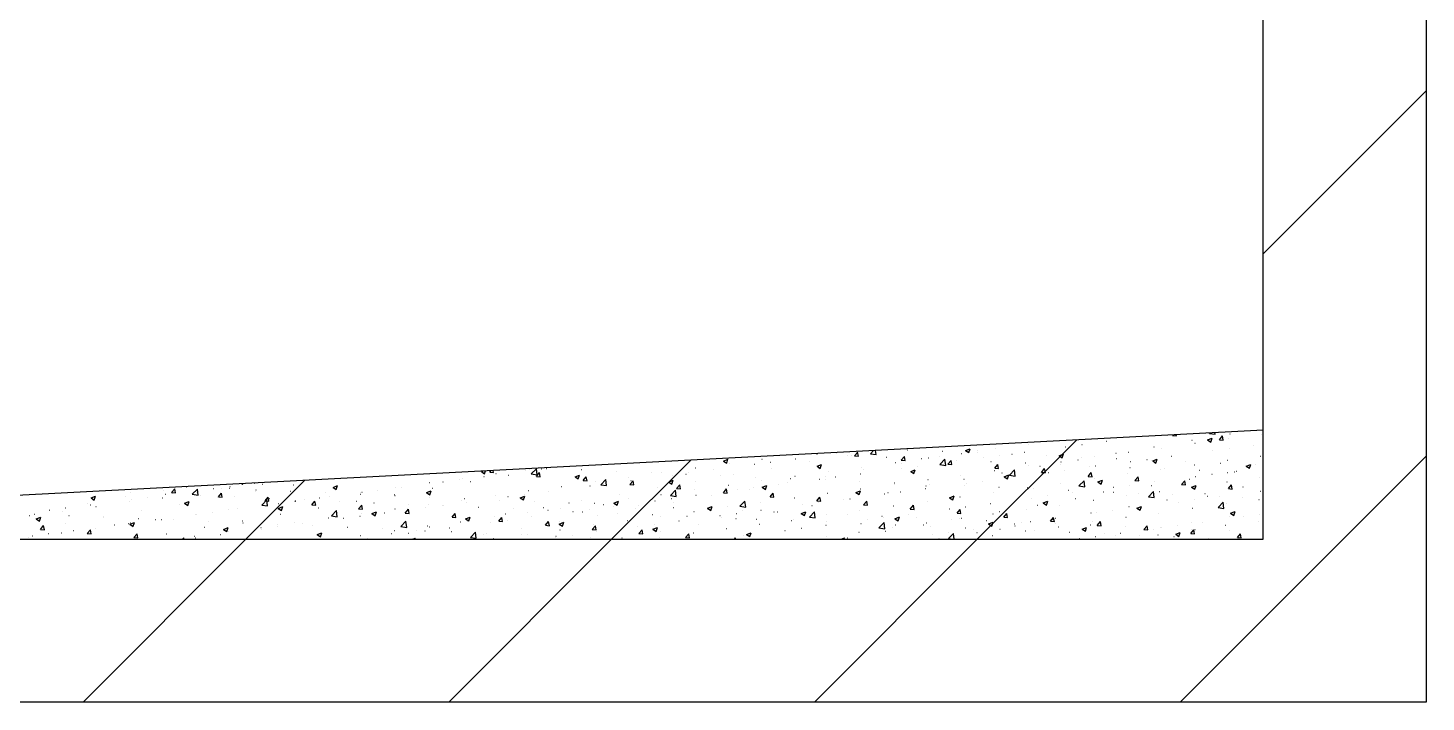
# Model space of a CAD drawing. Header units: centimetres. Extents: x -13594 to 4017, y -3206 to 1780.
# Drawn here: x -7494.4 to -7112.6, y 393.7 to 578 of the extents above; entities that cross this region are included whole.
import ezdxf

# ---------------------------------------------------------------- set-up
doc = ezdxf.new("R2010")
doc.units = ezdxf.units.CM

msp = doc.modelspace()

# ---------------------------------------------------------------- linework, layer by layer
at = {"color": 7, "linetype": 'Continuous', "lineweight": 25}
for p, q in [((-7157.08, 438.2), (-7157.08, 616.15)), ((-7112.6, 589.46), (-7112.6, 393.72)), ((-7157.08, 468.05), (-7596.89, 445)), ((-7157.08, 438.2), (-7157.08, 468.05)), ((-7601.96, 438.2), (-7157.08, 438.2)), ((-7112.6, 393.72), (-7646.45, 393.72))]:
    msp.add_line(p, q, dxfattribs=at)
at = {"color": 0, "linetype": 'Continuous', "lineweight": 18}
for p, q in [((-7112.6, 560.76), (-7157.08, 516.28)), ((-7207.98, 465.38), (-7235.16, 438.2)), ((-7313.38, 459.86), (-7335.03, 438.2)), ((-7112.6, 460.89), (-7179.77, 393.72)), ((-7418.78, 454.33), (-7434.91, 438.2)), ((-7434.91, 438.2), (-7479.4, 393.72)), ((-7335.03, 438.2), (-7379.52, 393.72)), ((-7235.16, 438.2), (-7279.64, 393.72))]:
    msp.add_line(p, q, dxfattribs=at)
at = {"color": 0, "linetype": 'Continuous'}
for p, q in [((-7181.82, 466.55), (-7181.64, 466.76)), ((-7181.82, 466.55), (-7180.75, 466.45)), ((-7180.75, 466.45), (-7180.82, 466.8)), ((-7171.77, 467.17), (-7171.66, 467.28)), ((-7171.77, 467.17), (-7170.19, 466.92)), ((-7170.19, 466.92), (-7170.24, 467.36)), ((-7169.05, 465.43), (-7168.19, 466.45)), ((-7167.99, 465.34), (-7168.19, 466.45)), ((-7166.15, 467.07), (-7166.11, 467.07)), ((-7157.57, 466.88), (-7157.53, 466.88)), ((-7264.37, 461.61), (-7263.55, 462.47)), ((-7262.79, 461.37), (-7262.92, 462.5)), ((-7254.21, 462.67), (-7254.16, 462.67)), ((-7244.71, 462.27), (-7244.66, 462.27)), ((-7238.4, 462.49), (-7237.15, 462.97)), ((-7238.4, 462.49), (-7237.51, 461.89)), ((-7237.51, 461.89), (-7237.15, 462.97)), ((-7235.22, 462.61), (-7235.17, 462.61)), ((-7230.22, 462.95), (-7230.17, 462.95)), ((-7224.84, 464.39), (-7224.79, 464.39)), ((-7222.27, 462.04), (-7222.22, 462.04)), ((-7221.08, 464.21), (-7221.04, 464.21)), ((-7211.03, 463.52), (-7210.98, 463.52)), ((-7206.57, 464.11), (-7206.53, 464.11)), ((-7199.83, 464.99), (-7199.79, 464.99)), ((-7186.91, 463.51), (-7186.87, 463.51)), ((-7184.94, 463.15), (-7184.9, 463.15)), ((-7176.53, 465.29), (-7176.49, 465.29)), ((-7175.7, 464.48), (-7175.66, 464.48)), ((-7172.3, 465.38), (-7171.05, 465.86)), ((-7172.3, 465.38), (-7171.41, 464.78)), ((-7171.41, 464.78), (-7171.05, 465.86)), ((-7170.84, 462.41), (-7170.8, 462.41)), ((-7169.05, 465.43), (-7167.99, 465.34)), ((-7166.56, 465.74), (-7166.52, 465.74)), ((-7166.39, 463), (-7166.34, 463)), ((-7159.65, 463.88), (-7159.6, 463.88)), ((-7304.5, 459.6), (-7303.25, 460.08)), ((-7304.5, 459.6), (-7303.61, 459)), ((-7303.61, 459), (-7303.25, 460.08)), ((-7302.97, 458.95), (-7302.92, 458.95)), ((-7296.08, 458.73), (-7296.03, 458.73)), ((-7293.98, 460.09), (-7293.94, 460.09)), ((-7291.62, 459.31), (-7291.58, 459.31)), ((-7284.88, 460.2), (-7284.84, 460.2)), ((-7280.99, 459.39), (-7280.95, 459.39)), ((-7278.95, 461.48), (-7278.91, 461.48)), ((-7278.92, 458.17), (-7277.68, 458.65)), ((-7278.04, 457.58), (-7277.68, 458.65)), ((-7273.64, 461.68), (-7273.6, 461.68)), ((-7270.61, 461.17), (-7270.57, 461.17)), ((-7269.45, 461.08), (-7269.41, 461.08)), ((-7268.69, 460.98), (-7267.83, 462)), ((-7268.69, 460.98), (-7267.63, 460.89)), ((-7267.63, 460.89), (-7267.84, 462)), ((-7264.37, 461.61), (-7262.78, 461.37)), ((-7259.95, 460.68), (-7259.91, 460.68)), ((-7257.59, 459.23), (-7257.54, 459.23)), ((-7255.97, 459.05), (-7255.93, 459.05)), ((-7255.93, 459.86), (-7255.07, 460.88)), ((-7255.93, 459.86), (-7254.87, 459.77)), ((-7254.87, 459.77), (-7255.07, 460.88)), ((-7250.45, 460.28), (-7250.41, 460.28)), ((-7248.45, 460.48), (-7248.41, 460.48)), ((-7245.6, 460.83), (-7245.55, 460.83)), ((-7245.38, 458.67), (-7243.99, 460.11)), ((-7245.38, 458.67), (-7243.79, 458.42)), ((-7244.7, 459.09), (-7244.65, 459.09)), ((-7243.79, 458.42), (-7243.99, 460.11)), ((-7243.17, 458.75), (-7242.31, 459.77)), ((-7243.17, 458.75), (-7242.1, 458.65)), ((-7242.1, 458.65), (-7242.31, 459.77)), ((-7240.95, 459.88), (-7240.91, 459.88)), ((-7239.46, 461.62), (-7239.42, 461.62)), ((-7235.21, 461.87), (-7235.16, 461.87)), ((-7233.46, 460.57), (-7233.42, 460.57)), ((-7231.45, 459.48), (-7231.41, 459.48)), ((-7230.4, 457.63), (-7229.54, 458.65)), ((-7229.34, 457.54), (-7229.54, 458.65)), ((-7229, 461.15), (-7228.96, 461.15)), ((-7225.71, 461.46), (-7225.66, 461.46)), ((-7221.96, 459.07), (-7221.91, 459.07)), ((-7221.3, 458.28), (-7221.25, 458.28)), ((-7216.21, 461.06), (-7216.16, 461.06)), ((-7212.83, 461.06), (-7211.58, 461.54)), ((-7212.83, 461.06), (-7211.94, 460.47)), ((-7212.46, 458.67), (-7212.41, 458.67)), ((-7212.31, 459.42), (-7212.27, 459.42)), ((-7211.94, 460.47), (-7211.58, 461.54)), ((-7207.67, 459.94), (-7207.62, 459.94)), ((-7206.71, 460.66), (-7206.66, 460.66)), ((-7203.07, 460.76), (-7203.02, 460.76)), ((-7202.96, 458.27), (-7202.91, 458.27)), ((-7197.29, 461.72), (-7197.24, 461.72)), ((-7197.21, 460.26), (-7197.16, 460.26)), ((-7193.93, 462.01), (-7193.89, 462.01)), ((-7193.28, 459.46), (-7193.23, 459.46)), ((-7188.82, 460.04), (-7188.78, 460.04)), ((-7187.71, 459.86), (-7187.66, 459.86)), ((-7187.25, 459.64), (-7186.01, 460.12)), ((-7187.25, 459.64), (-7186.37, 459.04)), ((-7186.37, 459.04), (-7186.01, 460.12)), ((-7182.08, 460.93), (-7182.04, 460.93)), ((-7178.21, 459.46), (-7178.17, 459.46)), ((-7175.92, 458.56), (-7175.87, 458.56)), ((-7168.71, 459.06), (-7168.67, 459.06)), ((-7166.78, 459.81), (-7166.73, 459.81)), ((-7161.68, 458.21), (-7160.43, 458.69)), ((-7160.79, 457.62), (-7160.43, 458.69)), ((-7159.21, 458.65), (-7159.17, 458.65)), ((-7157.79, 460.95), (-7157.75, 460.95)), ((-7376.67, 454.52), (-7376.63, 454.52)), ((-7375.87, 454.84), (-7375.82, 454.84)), ((-7370.6, 456.71), (-7370.16, 456.88)), ((-7370.6, 456.71), (-7369.71, 456.11)), ((-7369.93, 455.41), (-7369.89, 455.41)), ((-7369.71, 456.11), (-7369.44, 456.92)), ((-7368.33, 456.53), (-7367.94, 457)), ((-7368.33, 456.53), (-7367.27, 456.43)), ((-7367.27, 456.43), (-7367.38, 457.03)), ((-7366.62, 456.17), (-7366.58, 456.17)), ((-7363.28, 455.76), (-7363.24, 455.76)), ((-7358.69, 456.88), (-7358.65, 456.88)), ((-7357.49, 457.42), (-7357.44, 457.42)), ((-7356.97, 456.06), (-7355.58, 457.51)), ((-7356.97, 456.06), (-7355.38, 455.82)), ((-7355.38, 455.82), (-7355.58, 457.51)), ((-7355.57, 455.41), (-7354.71, 456.43)), ((-7355.57, 455.41), (-7354.51, 455.32)), ((-7354.51, 455.32), (-7354.71, 456.43)), ((-7354.24, 457.47), (-7354.2, 457.47)), ((-7352.9, 457.54), (-7352.86, 457.54)), ((-7352.74, 457.64), (-7352.7, 457.64)), ((-7345.02, 455.28), (-7343.78, 455.76)), ((-7345.02, 455.28), (-7344.14, 454.69)), ((-7344.14, 454.69), (-7343.78, 455.76)), ((-7343.24, 457.24), (-7343.2, 457.24)), ((-7342.81, 454.29), (-7341.95, 455.32)), ((-7341.74, 454.2), (-7341.95, 455.32)), ((-7337.97, 453.12), (-7336.59, 454.56)), ((-7336.39, 452.87), (-7336.59, 454.56)), ((-7333.74, 456.83), (-7333.7, 456.83)), ((-7330.34, 455.23), (-7330.29, 455.23)), ((-7324.24, 456.43), (-7324.2, 456.43)), ((-7321.35, 456.36), (-7321.3, 456.36)), ((-7318.51, 455.77), (-7318.47, 455.77)), ((-7314.74, 456.03), (-7314.7, 456.03)), ((-7314.06, 456.36), (-7314.01, 456.36)), ((-7312.11, 457.7), (-7312.06, 457.7)), ((-7307.32, 457.25), (-7307.27, 457.25)), ((-7305.24, 455.63), (-7305.2, 455.63)), ((-7301.75, 455.83), (-7301.7, 455.83)), ((-7295.74, 455.23), (-7295.7, 455.23)), ((-7291.37, 457.61), (-7291.33, 457.61)), ((-7286.24, 454.83), (-7286.2, 454.83)), ((-7284.95, 455.5), (-7284.91, 455.5)), ((-7278.92, 458.17), (-7278.04, 457.58)), ((-7278.33, 454.66), (-7278.28, 454.66)), ((-7276.74, 454.43), (-7276.7, 454.43)), ((-7276.73, 455.48), (-7276.68, 455.48)), ((-7275.82, 456.75), (-7275.77, 456.75)), ((-7273.87, 455.25), (-7273.83, 455.25)), ((-7267.13, 456.13), (-7267.09, 456.13)), ((-7266.83, 457.89), (-7266.78, 457.89)), ((-7266.35, 457.26), (-7266.31, 457.26)), ((-7255.89, 457.61), (-7255.85, 457.61)), ((-7253.35, 456.75), (-7252.11, 457.23)), ((-7253.35, 456.75), (-7252.47, 456.15)), ((-7252.47, 456.15), (-7252.11, 457.23)), ((-7251.44, 458.2), (-7251.39, 458.2)), ((-7248.67, 454.56), (-7248.62, 454.56)), ((-7239.68, 455.7), (-7239.63, 455.7)), ((-7238.8, 454.6), (-7238.75, 454.6)), ((-7230.43, 457.03), (-7230.39, 457.03)), ((-7230.4, 457.63), (-7229.34, 457.54)), ((-7228.42, 456.38), (-7228.38, 456.38)), ((-7227.78, 455.32), (-7226.53, 455.8)), ((-7227.78, 455.32), (-7226.89, 454.73)), ((-7226.95, 455.02), (-7226.9, 455.02)), ((-7226.89, 454.73), (-7226.53, 455.8)), ((-7226.38, 455.72), (-7225, 457.17)), ((-7226.38, 455.72), (-7224.8, 455.48)), ((-7224.8, 455.48), (-7225, 457.17)), ((-7218.04, 458.16), (-7218, 458.16)), ((-7217.64, 456.51), (-7216.78, 457.53)), ((-7217.64, 456.51), (-7216.57, 456.42)), ((-7216.57, 456.42), (-7216.78, 457.53)), ((-7215.71, 456.5), (-7215.66, 456.5)), ((-7211.25, 457.09), (-7211.21, 457.09)), ((-7204.87, 455.4), (-7204.02, 456.42)), ((-7204.87, 455.4), (-7203.81, 455.3)), ((-7204.51, 457.98), (-7204.47, 457.98)), ((-7203.81, 455.3), (-7204.02, 456.42)), ((-7203.28, 454.83), (-7203.24, 454.83)), ((-7194.15, 456.09), (-7194.1, 456.09)), ((-7193.46, 457.87), (-7193.41, 457.87)), ((-7192.11, 454.28), (-7191.25, 455.3)), ((-7191.05, 454.19), (-7191.25, 455.3)), ((-7185.16, 457.22), (-7185.11, 457.22)), ((-7183.96, 457.47), (-7183.91, 457.47)), ((-7177.27, 454.67), (-7177.22, 454.67)), ((-7175.52, 455.39), (-7175.48, 455.39)), ((-7174.46, 457.07), (-7174.41, 457.07)), ((-7171.07, 455.98), (-7171.02, 455.98)), ((-7166.89, 456.45), (-7166.84, 456.45)), ((-7164.96, 456.67), (-7164.91, 456.67)), ((-7164.33, 456.86), (-7164.28, 456.86)), ((-7161.68, 458.21), (-7160.79, 457.62)), ((-7158.01, 455.03), (-7157.96, 455.03)), ((-7466.45, 450.97), (-7466.4, 450.97)), ((-7457.36, 451.64), (-7457.32, 451.64)), ((-7455.21, 450.96), (-7454.35, 451.98)), ((-7455.21, 450.96), (-7454.15, 450.87)), ((-7454.98, 450.61), (-7454.94, 450.61)), ((-7454.15, 450.87), (-7454.35, 451.98)), ((-7451.2, 452.56), (-7451.16, 452.56)), ((-7449.57, 450.51), (-7448.18, 451.95)), ((-7448.51, 450.91), (-7448.47, 450.91)), ((-7447.98, 450.26), (-7448.18, 451.95)), ((-7443.74, 452.09), (-7443.7, 452.09)), ((-7442.45, 449.84), (-7441.59, 450.86)), ((-7441.7, 452.16), (-7441.66, 452.16)), ((-7441.38, 449.75), (-7441.59, 450.86)), ((-7439.37, 452.17), (-7439.33, 452.17)), ((-7439.29, 452.68), (-7439.25, 452.68)), ((-7436.11, 453.42), (-7435.81, 453.22)), ((-7435.81, 453.22), (-7435.74, 453.44)), ((-7432.55, 453.56), (-7432.51, 453.56)), ((-7432.34, 451.3), (-7432.3, 451.3)), ((-7432.2, 451.75), (-7432.16, 451.75)), ((-7430.39, 453.31), (-7430.34, 453.31)), ((-7422.7, 451.35), (-7422.66, 451.35)), ((-7421.97, 453.08), (-7421.92, 453.08)), ((-7413.2, 450.95), (-7413.16, 450.95)), ((-7411.12, 452.4), (-7409.88, 452.87)), ((-7411.12, 452.4), (-7410.24, 451.8)), ((-7410.24, 451.8), (-7409.88, 452.87)), ((-7403.56, 450.98), (-7403.52, 450.98)), ((-7403.23, 451.11), (-7403.19, 451.11)), ((-7399.11, 451.56), (-7399.06, 451.56)), ((-7393.99, 452.44), (-7393.95, 452.44)), ((-7392.37, 452.45), (-7392.32, 452.45)), ((-7385.55, 450.97), (-7384.3, 451.45)), ((-7385.55, 450.97), (-7384.67, 450.37)), ((-7384.85, 453.7), (-7384.81, 453.7)), ((-7384.67, 450.37), (-7384.3, 451.45)), ((-7384.04, 452.19), (-7383.99, 452.19)), ((-7381.13, 453.93), (-7381.08, 453.93)), ((-7373.66, 453.97), (-7373.61, 453.97)), ((-7357.7, 451.5), (-7357.66, 451.5)), ((-7352.18, 451.34), (-7352.14, 451.34)), ((-7348.72, 452.64), (-7348.67, 452.64)), ((-7342.81, 454.29), (-7341.74, 454.2)), ((-7340.94, 452.82), (-7340.9, 452.82)), ((-7339.47, 453.97), (-7339.43, 453.97)), ((-7337.97, 453.12), (-7336.39, 452.87)), ((-7336.49, 453.41), (-7336.44, 453.41)), ((-7330.04, 453.18), (-7329.18, 454.2)), ((-7330.04, 453.18), (-7328.98, 453.08)), ((-7329.75, 454.29), (-7329.7, 454.29)), ((-7328.98, 453.08), (-7329.18, 454.2)), ((-7322.5, 452.26), (-7322.46, 452.26)), ((-7319.45, 453.86), (-7318.2, 454.34)), ((-7319.45, 453.86), (-7318.57, 453.26)), ((-7318.98, 450.17), (-7317.6, 451.62)), ((-7318.57, 453.26), (-7318.2, 454.34)), ((-7317.4, 449.93), (-7317.6, 451.62)), ((-7317.28, 452.06), (-7316.42, 453.08)), ((-7317.28, 452.06), (-7316.21, 451.97)), ((-7316.22, 451.97), (-7316.42, 453.08)), ((-7312.32, 451.77), (-7312.28, 451.77)), ((-7312.13, 454.05), (-7312.08, 454.05)), ((-7304.51, 450.94), (-7303.66, 451.97)), ((-7304.51, 450.94), (-7303.45, 450.85)), ((-7303.45, 450.85), (-7303.66, 451.97)), ((-7303.18, 453.03), (-7303.14, 453.03)), ((-7300.76, 451.71), (-7300.71, 451.71)), ((-7297.48, 451.92), (-7297.44, 451.92)), ((-7296.3, 452.29), (-7296.26, 452.29)), ((-7294.2, 454.17), (-7294.15, 454.17)), ((-7293.88, 452.43), (-7292.63, 452.91)), ((-7293.88, 452.43), (-7292.99, 451.84)), ((-7292.99, 451.84), (-7292.63, 452.91)), ((-7291.75, 449.83), (-7290.89, 450.85)), ((-7290.69, 449.73), (-7290.89, 450.85)), ((-7289.56, 453.18), (-7289.52, 453.18)), ((-7287.11, 453.7), (-7287.06, 453.7)), ((-7276.03, 450.83), (-7275.99, 450.83)), ((-7268.3, 451.01), (-7267.06, 451.49)), ((-7268.3, 451.01), (-7267.42, 450.41)), ((-7267.42, 450.41), (-7267.06, 451.49)), ((-7267.25, 454.02), (-7267.2, 454.02)), ((-7267.05, 451.97), (-7267, 451.97)), ((-7260.57, 450.6), (-7260.53, 450.6)), ((-7259.55, 451.04), (-7259.51, 451.04)), ((-7257.8, 453.3), (-7257.76, 453.3)), ((-7257.75, 453.62), (-7257.7, 453.62)), ((-7256.12, 451.18), (-7256.07, 451.18)), ((-7249.38, 452.07), (-7249.34, 452.07)), ((-7249.18, 452.82), (-7249.13, 452.82)), ((-7248.25, 453.22), (-7248.2, 453.22)), ((-7238.75, 452.82), (-7238.7, 452.82)), ((-7238.14, 453.55), (-7238.1, 453.55)), ((-7233.69, 454.14), (-7233.64, 454.14)), ((-7230.65, 451.11), (-7230.61, 451.11)), ((-7229.25, 452.42), (-7229.2, 452.42)), ((-7221.51, 452.36), (-7221.47, 452.36)), ((-7219.75, 452.02), (-7219.7, 452.02)), ((-7212.53, 453.5), (-7212.48, 453.5)), ((-7210.25, 451.62), (-7210.2, 451.62)), ((-7209.2, 450.96), (-7209.15, 450.96)), ((-7207.39, 452.78), (-7206.01, 454.22)), ((-7207.39, 452.78), (-7205.81, 452.53)), ((-7205.81, 452.53), (-7206.01, 454.22)), ((-7202.2, 453.9), (-7200.96, 454.38)), ((-7202.2, 453.9), (-7201.32, 453.3)), ((-7201.32, 453.3), (-7200.96, 454.38)), ((-7200.75, 451.21), (-7200.7, 451.21)), ((-7198.02, 451.11), (-7197.98, 451.11)), ((-7197.96, 452.44), (-7197.91, 452.44)), ((-7193.5, 453.02), (-7193.46, 453.02)), ((-7192.11, 454.28), (-7191.05, 454.19)), ((-7191.25, 450.81), (-7191.21, 450.81)), ((-7188.4, 449.83), (-7187.01, 451.28)), ((-7187.64, 452.89), (-7187.6, 452.89)), ((-7186.82, 449.59), (-7187.02, 451.28)), ((-7186.76, 453.91), (-7186.72, 453.91)), ((-7185.37, 451.3), (-7185.33, 451.3)), ((-7179.35, 453.16), (-7178.49, 454.18)), ((-7179.35, 453.16), (-7178.28, 453.07)), ((-7178.28, 453.07), (-7178.49, 454.18)), ((-7176.63, 452.47), (-7175.38, 452.95)), ((-7176.63, 452.47), (-7175.74, 451.88)), ((-7176.13, 452.64), (-7176.09, 452.64)), ((-7175.74, 451.88), (-7175.38, 452.95)), ((-7173, 450.76), (-7172.96, 450.76)), ((-7167, 453.89), (-7166.95, 453.89)), ((-7166.58, 452.05), (-7165.72, 453.07)), ((-7166.58, 452.05), (-7165.52, 451.95)), ((-7165.52, 451.95), (-7165.73, 453.07)), ((-7162.62, 452.54), (-7162.58, 452.54)), ((-7157.77, 451.33), (-7157.73, 451.33)), ((-7484.16, 446.77), (-7484.11, 446.77)), ((-7478.12, 448.08), (-7478.08, 448.08)), ((-7477.42, 447.66), (-7477.37, 447.66)), ((-7477.22, 449.51), (-7475.98, 449.98)), ((-7477.22, 449.51), (-7476.34, 448.91)), ((-7476.34, 448.91), (-7475.98, 449.99)), ((-7475.88, 447.19), (-7475.83, 447.19)), ((-7467.74, 449.86), (-7467.7, 449.86)), ((-7466.74, 448.44), (-7466.7, 448.44)), ((-7466.18, 449.14), (-7466.13, 449.14)), ((-7461.72, 449.72), (-7461.68, 449.72)), ((-7457.75, 449.58), (-7457.71, 449.58)), ((-7456.95, 450.57), (-7456.9, 450.57)), ((-7453.1, 447.73), (-7453.06, 447.73)), ((-7451.65, 448.08), (-7450.4, 448.56)), ((-7451.65, 448.08), (-7450.76, 447.48)), ((-7450.76, 447.48), (-7450.4, 448.56)), ((-7449.57, 450.51), (-7447.98, 450.26)), ((-7447.45, 450.17), (-7447.4, 450.17)), ((-7442.72, 449.51), (-7442.68, 449.51)), ((-7442.45, 449.84), (-7441.38, 449.75)), ((-7437.95, 449.77), (-7437.9, 449.77)), ((-7430.6, 447.38), (-7430.56, 447.38)), ((-7430.57, 447.56), (-7429.19, 449.01)), ((-7430.57, 447.56), (-7428.99, 447.32)), ((-7429.68, 448.73), (-7428.83, 449.75)), ((-7429.68, 448.73), (-7428.62, 448.63)), ((-7428.99, 447.32), (-7429.19, 449.01)), ((-7428.62, 448.63), (-7428.83, 449.75)), ((-7428.45, 449.36), (-7428.4, 449.36)), ((-7426.08, 446.66), (-7424.83, 447.13)), ((-7425.99, 448.02), (-7425.95, 448.02)), ((-7425.19, 446.06), (-7424.83, 447.13)), ((-7421.54, 448.61), (-7421.49, 448.61)), ((-7421.36, 448.72), (-7421.31, 448.72)), ((-7418.95, 448.96), (-7418.9, 448.96)), ((-7416.92, 447.61), (-7416.06, 448.63)), ((-7416.92, 447.61), (-7415.86, 447.52)), ((-7415.86, 447.52), (-7416.06, 448.63)), ((-7415.17, 446.85), (-7415.13, 446.85)), ((-7414.8, 449.5), (-7414.75, 449.5)), ((-7412.22, 449.97), (-7412.18, 449.97)), ((-7409.45, 448.56), (-7409.41, 448.56)), ((-7404.79, 448.63), (-7404.75, 448.63)), ((-7404.16, 446.49), (-7403.3, 447.51)), ((-7403.7, 450.55), (-7403.66, 450.55)), ((-7403.09, 446.4), (-7403.3, 447.51)), ((-7399.95, 448.16), (-7399.91, 448.16)), ((-7394.41, 450.41), (-7394.37, 450.41)), ((-7394.2, 450.15), (-7394.16, 450.15)), ((-7390.45, 447.76), (-7390.41, 447.76)), ((-7385.81, 446.91), (-7385.76, 446.91)), ((-7385.07, 447.77), (-7385.03, 447.77)), ((-7384.7, 449.75), (-7384.66, 449.75)), ((-7381.35, 447.5), (-7381.31, 447.5)), ((-7380.95, 447.36), (-7380.91, 447.36)), ((-7376.08, 448.91), (-7376.04, 448.91)), ((-7375.2, 449.35), (-7375.16, 449.35)), ((-7374.61, 448.39), (-7374.57, 448.39)), ((-7371.45, 446.96), (-7371.41, 446.96)), ((-7366.84, 450.25), (-7366.8, 450.25)), ((-7365.7, 448.94), (-7365.66, 448.94)), ((-7363.38, 449.87), (-7363.33, 449.87)), ((-7359.98, 449.55), (-7358.73, 450.02)), ((-7359.98, 449.55), (-7359.09, 448.95)), ((-7359.09, 448.95), (-7358.73, 450.02)), ((-7358.92, 450.45), (-7358.88, 450.45)), ((-7356.21, 448.54), (-7356.16, 448.54)), ((-7353.64, 446.92), (-7353.59, 446.92)), ((-7346.71, 448.14), (-7346.66, 448.14)), ((-7343.26, 448.7), (-7343.22, 448.7)), ((-7339.69, 448.05), (-7339.64, 448.05)), ((-7337.21, 447.74), (-7337.16, 447.74)), ((-7334.43, 447.27), (-7334.39, 447.27)), ((-7334.4, 448.12), (-7333.16, 448.6)), ((-7334.4, 448.12), (-7333.52, 447.52)), ((-7333.52, 447.52), (-7333.16, 448.6)), ((-7332.88, 450.48), (-7332.84, 450.48)), ((-7330.55, 449.3), (-7330.51, 449.3)), ((-7327.71, 447.34), (-7327.66, 447.34)), ((-7323.19, 448.75), (-7323.15, 448.75)), ((-7321.56, 450.44), (-7321.52, 450.44)), ((-7318.98, 450.17), (-7317.4, 449.93)), ((-7318.74, 449.34), (-7318.69, 449.34)), ((-7318.24, 448.36), (-7318.2, 448.36)), ((-7318.21, 446.94), (-7318.16, 446.94)), ((-7312, 450.23), (-7311.95, 450.23)), ((-7308.83, 446.7), (-7307.58, 447.17)), ((-7307.94, 446.1), (-7307.58, 447.17)), ((-7307.86, 450.14), (-7307.82, 450.14)), ((-7303.4, 447.1), (-7303.36, 447.1)), ((-7299.99, 447.23), (-7298.61, 448.67)), ((-7299.99, 447.23), (-7298.41, 446.98)), ((-7298.41, 446.98), (-7298.61, 448.67)), ((-7294.41, 448.24), (-7294.37, 448.24)), ((-7291.75, 449.83), (-7290.69, 449.73)), ((-7285.17, 449.58), (-7285.13, 449.58)), ((-7283.01, 447.64), (-7282.96, 447.64)), ((-7280.31, 447.47), (-7280.27, 447.47)), ((-7278.99, 448.71), (-7278.13, 449.73)), ((-7278.99, 448.71), (-7277.92, 448.62)), ((-7278.55, 448.23), (-7278.51, 448.23)), ((-7277.92, 448.62), (-7278.13, 449.73)), ((-7271.81, 449.12), (-7271.77, 449.12)), ((-7269.93, 449.25), (-7269.89, 449.25)), ((-7266.22, 447.59), (-7265.37, 448.62)), ((-7266.22, 447.59), (-7265.16, 447.5)), ((-7265.16, 447.5), (-7265.37, 448.62)), ((-7258.02, 447.38), (-7257.97, 447.38)), ((-7253.46, 446.48), (-7252.6, 447.5)), ((-7252.4, 446.38), (-7252.6, 447.5)), ((-7248.88, 448.63), (-7248.84, 448.63)), ((-7242.73, 449.58), (-7241.48, 450.06)), ((-7242.73, 449.58), (-7241.84, 448.99)), ((-7241.84, 448.99), (-7241.48, 450.06)), ((-7239.89, 449.77), (-7239.85, 449.77)), ((-7238.37, 447.12), (-7238.32, 447.12)), ((-7231.63, 448), (-7231.58, 448)), ((-7220.39, 449.48), (-7220.35, 449.48)), ((-7218.78, 447.54), (-7218.73, 447.54)), ((-7217.16, 448.16), (-7215.91, 448.64)), ((-7217.16, 448.16), (-7216.27, 447.56)), ((-7216.27, 447.56), (-7215.91, 448.64)), ((-7215.93, 450.07), (-7215.89, 450.07)), ((-7212.74, 447.57), (-7212.7, 447.57)), ((-7208.4, 449.33), (-7208.36, 449.33)), ((-7203.5, 448.91), (-7203.46, 448.91)), ((-7194.36, 450.16), (-7194.32, 450.16)), ((-7193.76, 447.2), (-7193.71, 447.2)), ((-7191.58, 446.73), (-7190.34, 447.21)), ((-7191.44, 446.89), (-7191.4, 446.89)), ((-7190.7, 446.14), (-7190.34, 447.21)), ((-7188.4, 449.83), (-7186.82, 449.59)), ((-7183.38, 448.98), (-7183.34, 448.98)), ((-7181.75, 450.41), (-7181.71, 450.41)), ((-7180.21, 448.37), (-7180.16, 448.37)), ((-7175.75, 448.96), (-7175.71, 448.96)), ((-7172.25, 450.01), (-7172.21, 450.01)), ((-7169.41, 446.89), (-7168.02, 448.33)), ((-7169.41, 446.89), (-7167.83, 446.64)), ((-7169.01, 449.85), (-7168.97, 449.85)), ((-7167.83, 446.64), (-7168.02, 448.33)), ((-7167.21, 447.96), (-7167.17, 447.96)), ((-7162.75, 449.61), (-7162.71, 449.61)), ((-7158.22, 449.1), (-7158.18, 449.1)), ((-7494.11, 444.71), (-7494.06, 444.71)), ((-7492.74, 445.12), (-7492.69, 445.12)), ((-7492.18, 443.77), (-7490.93, 444.25)), ((-7492.18, 443.77), (-7491.29, 443.17)), ((-7491.29, 443.17), (-7490.93, 444.25)), ((-7488.61, 446.18), (-7488.57, 446.18)), ((-7488.5, 446.3), (-7488.45, 446.3)), ((-7485.12, 445.85), (-7485.08, 445.85)), ((-7483.24, 444.72), (-7483.19, 444.72)), ((-7473.86, 444.17), (-7473.81, 444.17)), ((-7473.74, 444.31), (-7473.69, 444.31)), ((-7464.24, 443.91), (-7464.2, 443.91)), ((-7463.48, 445.95), (-7463.43, 445.95)), ((-7459.66, 443.59), (-7459.62, 443.59)), ((-7457.97, 443.66), (-7457.92, 443.66)), ((-7454.74, 443.51), (-7454.7, 443.51)), ((-7448.73, 444.99), (-7448.68, 444.99)), ((-7448.43, 445.07), (-7448.38, 445.07)), ((-7445.24, 443.11), (-7445.2, 443.11)), ((-7443.97, 445.66), (-7443.93, 445.66)), ((-7439.59, 446.24), (-7439.55, 446.24)), ((-7437.23, 446.55), (-7437.19, 446.55)), ((-7435.93, 443.29), (-7435.88, 443.29)), ((-7426.08, 446.66), (-7425.19, 446.06)), ((-7425.55, 445.07), (-7425.5, 445.07)), ((-7412.44, 444.05), (-7412.39, 444.05)), ((-7411.58, 444.62), (-7410.2, 446.06)), ((-7411.58, 444.62), (-7410, 444.37)), ((-7410, 444.37), (-7410.2, 446.06)), ((-7408.24, 443.96), (-7408.2, 443.96)), ((-7404.16, 446.49), (-7403.09, 446.4)), ((-7403.79, 444.55), (-7403.74, 444.55)), ((-7403.45, 445.19), (-7403.41, 445.19)), ((-7400.5, 445.23), (-7399.26, 445.71)), ((-7400.5, 445.23), (-7399.62, 444.63)), ((-7399.62, 444.63), (-7399.26, 445.71)), ((-7397.05, 445.43), (-7397, 445.43)), ((-7394.21, 446.52), (-7394.16, 446.52)), ((-7392.59, 441.67), (-7391.2, 443.12)), ((-7391.39, 445.38), (-7390.53, 446.4)), ((-7391.39, 445.38), (-7390.33, 445.28)), ((-7391.01, 441.43), (-7391.2, 443.12)), ((-7390.33, 445.28), (-7390.53, 446.4)), ((-7378.63, 444.26), (-7377.77, 445.28)), ((-7378.63, 444.26), (-7377.56, 444.17)), ((-7377.56, 444.17), (-7377.77, 445.28)), ((-7376.3, 442.99), (-7376.25, 442.99)), ((-7374.93, 443.81), (-7373.68, 444.28)), ((-7374.93, 443.81), (-7374.04, 443.21)), ((-7374.39, 443.36), (-7374.35, 443.36)), ((-7374.04, 443.21), (-7373.68, 444.28)), ((-7367.06, 444.32), (-7367.01, 444.32)), ((-7365.86, 443.14), (-7365.01, 444.16)), ((-7365.86, 443.14), (-7364.8, 443.05)), ((-7364.8, 443.05), (-7365.01, 444.16)), ((-7364.02, 445.14), (-7363.97, 445.14)), ((-7363.6, 443.43), (-7363.56, 443.43)), ((-7361.95, 446.55), (-7361.91, 446.55)), ((-7357.92, 445.58), (-7357.88, 445.58)), ((-7356.86, 444.32), (-7356.82, 444.32)), ((-7353.1, 442.03), (-7352.24, 443.05)), ((-7352.45, 446.15), (-7352.41, 446.15)), ((-7352.04, 441.93), (-7352.24, 443.05)), ((-7349.37, 443.01), (-7349.33, 443.01)), ((-7348.93, 446.71), (-7348.89, 446.71)), ((-7345.62, 445.8), (-7345.58, 445.8)), ((-7342.95, 445.75), (-7342.91, 445.75)), ((-7341.17, 446.39), (-7341.13, 446.39)), ((-7339, 444.79), (-7338.95, 444.79)), ((-7333.45, 445.35), (-7333.41, 445.35)), ((-7330.77, 443.38), (-7330.72, 443.38)), ((-7328.62, 446.58), (-7328.57, 446.58)), ((-7323.96, 444.95), (-7323.91, 444.95)), ((-7321.78, 444.52), (-7321.74, 444.52)), ((-7316.68, 443.21), (-7316.63, 443.21)), ((-7314.46, 444.55), (-7314.41, 444.55)), ((-7312.54, 445.85), (-7312.49, 445.85)), ((-7308.83, 446.7), (-7307.94, 446.1)), ((-7308.71, 446.54), (-7308.66, 446.54)), ((-7305.44, 444.69), (-7305.4, 444.69)), ((-7304.96, 444.15), (-7304.91, 444.15)), ((-7301.07, 443.91), (-7301.02, 443.91)), ((-7300.99, 445.28), (-7300.94, 445.28)), ((-7299.21, 446.13), (-7299.16, 446.13)), ((-7295.46, 443.74), (-7295.41, 443.74)), ((-7294.25, 446.16), (-7294.2, 446.16)), ((-7290.69, 445.69), (-7290.64, 445.69)), ((-7289.71, 445.73), (-7289.66, 445.73)), ((-7285.96, 443.34), (-7285.91, 443.34)), ((-7285.39, 443.65), (-7285.34, 443.65)), ((-7283.25, 445.27), (-7282.01, 445.75)), ((-7283.25, 445.27), (-7282.37, 444.67)), ((-7282.37, 444.67), (-7282.01, 445.75)), ((-7281, 444.28), (-7279.61, 445.72)), ((-7281, 444.28), (-7279.42, 444.03)), ((-7280.21, 445.33), (-7280.17, 445.33)), ((-7279.42, 444.03), (-7279.61, 445.72)), ((-7276.25, 444.91), (-7276.21, 444.91)), ((-7270.71, 444.93), (-7270.67, 444.93)), ((-7267.26, 446.05), (-7267.22, 446.05)), ((-7265.26, 443.58), (-7265.21, 443.58)), ((-7261.21, 444.53), (-7261.17, 444.53)), ((-7260.8, 444.16), (-7260.76, 444.16)), ((-7257.68, 443.84), (-7256.43, 444.32)), ((-7257.68, 443.84), (-7256.8, 443.25)), ((-7256.8, 443.25), (-7256.44, 444.32)), ((-7254.06, 445.05), (-7254.02, 445.05)), ((-7253.46, 446.48), (-7252.4, 446.38)), ((-7251.71, 444.13), (-7251.67, 444.13)), ((-7242.82, 446.53), (-7242.78, 446.53)), ((-7242.21, 443.73), (-7242.17, 443.73)), ((-7240.7, 445.36), (-7239.84, 446.38)), ((-7240.7, 445.36), (-7239.63, 445.27)), ((-7240.11, 443.85), (-7240.07, 443.85)), ((-7239.63, 445.27), (-7239.84, 446.38)), ((-7239.53, 443.98), (-7239.49, 443.98)), ((-7232.71, 443.33), (-7232.67, 443.33)), ((-7230.87, 445.18), (-7230.82, 445.18)), ((-7229.16, 445.76), (-7229.11, 445.76)), ((-7227.93, 444.24), (-7227.07, 445.27)), ((-7227.93, 444.24), (-7226.87, 444.15)), ((-7226.87, 444.15), (-7227.07, 445.27)), ((-7221.73, 446.44), (-7221.69, 446.44)), ((-7220.62, 443.05), (-7220.57, 443.05)), ((-7215.17, 443.13), (-7214.31, 444.15)), ((-7215.17, 443.13), (-7214.11, 443.03)), ((-7214.51, 443.64), (-7214.47, 443.64)), ((-7214.11, 443.03), (-7214.31, 444.15)), ((-7213.88, 443.94), (-7213.83, 443.94)), ((-7204.14, 445.42), (-7204.09, 445.42)), ((-7203.72, 442.98), (-7203.67, 442.98)), ((-7202.64, 445.42), (-7202.59, 445.42)), ((-7202.4, 442.01), (-7201.55, 443.03)), ((-7201.34, 441.92), (-7201.55, 443.03)), ((-7198.18, 446.01), (-7198.14, 446.01)), ((-7194.58, 444.24), (-7194.54, 444.24)), ((-7191.58, 446.73), (-7190.7, 446.14)), ((-7185.59, 445.38), (-7185.55, 445.38)), ((-7176.35, 446.71), (-7176.3, 446.71)), ((-7166.21, 444.53), (-7166.16, 444.53)), ((-7166.01, 445.31), (-7164.76, 445.79)), ((-7166.01, 445.31), (-7165.12, 444.71)), ((-7165.12, 444.71), (-7164.76, 445.79)), ((-7162.45, 444.31), (-7162.41, 444.31)), ((-7158.44, 443.18), (-7158.4, 443.18)), ((-7158, 444.89), (-7157.95, 444.89)), ((-7493.29, 439.16), (-7493.25, 439.16)), ((-7491.03, 440.92), (-7490.17, 441.95)), ((-7491.03, 440.92), (-7489.97, 440.83)), ((-7489.97, 440.83), (-7490.17, 441.95)), ((-7488.84, 439.75), (-7488.79, 439.75)), ((-7485.34, 439.93), (-7485.29, 439.93)), ((-7484.23, 442.39), (-7484.19, 442.39)), ((-7482.1, 440.64), (-7482.05, 440.64)), ((-7478.27, 439.81), (-7477.41, 440.83)), ((-7478.27, 439.81), (-7477.21, 439.71)), ((-7477.21, 439.71), (-7477.41, 440.83)), ((-7476.09, 441.26), (-7476.05, 441.26)), ((-7470.86, 442.12), (-7470.81, 442.12)), ((-7466.96, 442.52), (-7466.91, 442.52)), ((-7466.6, 442.34), (-7465.36, 442.82)), ((-7466.6, 442.34), (-7465.72, 441.74)), ((-7466.4, 442.7), (-7466.36, 442.7)), ((-7465.72, 441.75), (-7465.36, 442.82)), ((-7465.5, 438.69), (-7464.65, 439.71)), ((-7464.44, 438.6), (-7464.65, 439.71)), ((-7456.68, 439.72), (-7456.64, 439.72)), ((-7446.3, 441.51), (-7446.26, 441.51)), ((-7441.91, 439.53), (-7441.87, 439.53)), ((-7441.03, 440.92), (-7439.78, 441.4)), ((-7441.03, 440.92), (-7440.14, 440.32)), ((-7440.14, 440.32), (-7439.78, 441.4)), ((-7439.81, 440.32), (-7439.76, 440.32)), ((-7435.74, 442.71), (-7435.7, 442.71)), ((-7430.82, 441.46), (-7430.77, 441.46)), ((-7430.67, 441.01), (-7430.63, 441.01)), ((-7426.24, 442.31), (-7426.2, 442.31)), ((-7426.22, 441.59), (-7426.18, 441.59)), ((-7421.58, 442.79), (-7421.53, 442.79)), ((-7419.48, 442.48), (-7419.44, 442.48)), ((-7416.74, 441.91), (-7416.7, 441.91)), ((-7415.45, 439.49), (-7414.21, 439.97)), ((-7415.45, 439.49), (-7414.57, 438.89)), ((-7414.57, 438.89), (-7414.21, 439.97)), ((-7407.24, 441.5), (-7407.2, 441.5)), ((-7403.67, 439.26), (-7403.62, 439.26)), ((-7397.74, 441.1), (-7397.7, 441.1)), ((-7395.15, 439.79), (-7395.1, 439.79)), ((-7394.42, 440.6), (-7394.38, 440.6)), ((-7392.59, 441.67), (-7391.01, 441.43)), ((-7390.49, 439.89), (-7390.45, 439.89)), ((-7388.24, 440.7), (-7388.2, 440.7)), ((-7386.04, 440.48), (-7385.99, 440.48)), ((-7385.29, 441.85), (-7385.24, 441.85)), ((-7384.77, 441.58), (-7384.73, 441.58)), ((-7379.3, 441.37), (-7379.25, 441.37)), ((-7378.74, 440.3), (-7378.7, 440.3)), ((-7373.6, 438.73), (-7372.21, 440.17)), ((-7372.02, 438.48), (-7372.21, 440.17)), ((-7370.13, 439.45), (-7370.08, 439.45)), ((-7369.25, 439.9), (-7369.2, 439.9)), ((-7368.06, 442.85), (-7368.01, 442.85)), ((-7359.75, 441.23), (-7359.71, 441.23)), ((-7359.75, 439.5), (-7359.7, 439.5)), ((-7358.14, 439.65), (-7358.09, 439.65)), ((-7353.1, 442.03), (-7352.04, 441.93)), ((-7349.35, 442.38), (-7348.11, 442.86)), ((-7349.35, 442.38), (-7348.47, 441.78)), ((-7349.15, 440.79), (-7349.1, 440.79)), ((-7348.47, 441.78), (-7348.11, 442.86)), ((-7345.85, 439.37), (-7345.81, 439.37)), ((-7340.34, 440.91), (-7339.48, 441.93)), ((-7340.34, 440.91), (-7339.27, 440.82)), ((-7339.91, 442.12), (-7339.86, 442.12)), ((-7339.27, 440.82), (-7339.48, 441.93)), ((-7339.11, 440.26), (-7339.07, 440.26)), ((-7327.87, 441.74), (-7327.83, 441.74)), ((-7327.57, 439.79), (-7326.72, 440.81)), ((-7327.57, 439.79), (-7326.51, 439.7)), ((-7326.51, 439.7), (-7326.72, 440.81)), ((-7323.78, 440.96), (-7322.53, 441.43)), ((-7323.78, 440.96), (-7322.9, 440.36)), ((-7323.42, 442.32), (-7323.37, 442.32)), ((-7322.9, 440.36), (-7322.53, 441.43)), ((-7321.82, 440.35), (-7321.78, 440.35)), ((-7314.81, 438.68), (-7313.95, 439.7)), ((-7313.75, 438.58), (-7313.95, 439.7)), ((-7312.75, 439.93), (-7312.71, 439.93)), ((-7311.44, 442.13), (-7311.4, 442.13)), ((-7303.62, 441.18), (-7303.57, 441.18)), ((-7298.93, 439.14), (-7298.88, 439.14)), ((-7298.21, 439.53), (-7296.96, 440.01)), ((-7298.21, 439.53), (-7297.32, 438.93)), ((-7297.32, 438.93), (-7296.96, 440.01)), ((-7294.63, 442.32), (-7294.58, 442.32)), ((-7287.69, 440.62), (-7287.64, 440.62)), ((-7283.23, 441.21), (-7283.19, 441.21)), ((-7276.49, 442.1), (-7276.45, 442.1)), ((-7276.46, 442.94), (-7276.41, 442.94)), ((-7267.48, 440.12), (-7267.43, 440.12)), ((-7266.96, 442.54), (-7266.91, 442.54)), ((-7262.01, 441.33), (-7260.62, 442.78)), ((-7262.01, 441.33), (-7260.43, 441.09)), ((-7260.43, 441.09), (-7260.62, 442.78)), ((-7260.29, 440.42), (-7260.24, 440.42)), ((-7258.24, 441.46), (-7258.19, 441.46)), ((-7257.46, 442.14), (-7257.41, 442.14)), ((-7249.91, 442.2), (-7249.87, 442.2)), ((-7249.1, 442.71), (-7249.05, 442.71)), ((-7247.96, 441.74), (-7247.92, 441.74)), ((-7247.5, 439.51), (-7247.46, 439.51)), ((-7243.05, 440.1), (-7243, 440.1)), ((-7243.02, 438.39), (-7241.63, 439.83)), ((-7241.44, 438.2), (-7241.63, 439.83)), ((-7238.46, 441.34), (-7238.42, 441.34)), ((-7236.31, 440.99), (-7236.26, 440.99)), ((-7235.27, 440.07), (-7235.23, 440.07)), ((-7232.11, 442.42), (-7230.86, 442.9)), ((-7232.11, 442.42), (-7231.22, 441.82)), ((-7231.22, 441.82), (-7230.86, 442.9)), ((-7231.08, 439.26), (-7231.04, 439.26)), ((-7228.96, 440.94), (-7228.92, 440.94)), ((-7225.07, 442.47), (-7225.03, 442.47)), ((-7224.89, 441.86), (-7224.85, 441.86)), ((-7223.21, 442.92), (-7223.17, 442.92)), ((-7221.95, 440.51), (-7221.9, 440.51)), ((-7219.46, 440.53), (-7219.42, 440.53)), ((-7213.71, 442.52), (-7213.67, 442.52)), ((-7212.96, 441.65), (-7212.91, 441.65)), ((-7209.96, 440.13), (-7209.92, 440.13)), ((-7206.53, 440.99), (-7205.29, 441.47)), ((-7206.53, 440.99), (-7205.65, 440.4)), ((-7205.65, 440.4), (-7205.29, 441.47)), ((-7204.21, 442.12), (-7204.17, 442.12)), ((-7202.4, 442.01), (-7201.34, 441.92)), ((-7200.46, 439.73), (-7200.42, 439.73)), ((-7197.34, 439.19), (-7197.3, 439.19)), ((-7196.12, 439.87), (-7196.08, 439.87)), ((-7194.72, 441.72), (-7194.67, 441.72)), ((-7190.96, 439.33), (-7190.92, 439.33)), ((-7189.64, 440.89), (-7188.78, 441.92)), ((-7189.64, 440.89), (-7188.58, 440.8)), ((-7188.58, 440.8), (-7188.78, 441.92)), ((-7186.96, 440.97), (-7186.92, 440.97)), ((-7185.81, 439.45), (-7185.76, 439.45)), ((-7185.22, 441.32), (-7185.17, 441.32)), ((-7184.89, 441.35), (-7184.84, 441.35)), ((-7180.96, 439.57), (-7179.71, 440.05)), ((-7180.96, 439.57), (-7180.07, 438.97)), ((-7180.43, 441.94), (-7180.39, 441.94)), ((-7180.07, 438.97), (-7179.71, 440.05)), ((-7176.88, 439.78), (-7176.02, 440.8)), ((-7176.88, 439.78), (-7175.81, 439.68)), ((-7176.58, 442.75), (-7176.54, 442.75)), ((-7176.57, 440.79), (-7176.52, 440.79)), ((-7175.81, 439.68), (-7176.02, 440.8)), ((-7175.72, 440.92), (-7175.67, 440.92)), ((-7173.69, 442.83), (-7173.65, 442.83)), ((-7167.43, 442.04), (-7167.38, 442.04)), ((-7166.22, 440.52), (-7166.17, 440.52)), ((-7164.11, 438.66), (-7163.26, 439.68)), ((-7163.05, 438.57), (-7163.26, 439.68)), ((-7494.33, 438.79), (-7494.28, 438.79)), ((-7465.5, 438.69), (-7464.44, 438.6)), ((-7452.21, 438.2), (-7451.88, 438.6)), ((-7451.81, 438.2), (-7451.88, 438.6)), ((-7448.94, 439.07), (-7448.9, 439.07)), ((-7448.65, 438.64), (-7448.61, 438.64)), ((-7401.73, 438.41), (-7401.68, 438.41)), ((-7389.52, 438.2), (-7388.63, 438.54)), ((-7388.75, 438.2), (-7388.63, 438.54)), ((-7373.6, 438.73), (-7372.02, 438.48)), ((-7367.27, 438.4), (-7367.23, 438.4)), ((-7350.31, 438.78), (-7350.26, 438.78)), ((-7350.25, 439.1), (-7350.2, 439.1)), ((-7340.75, 438.69), (-7340.7, 438.69)), ((-7332.2, 438.57), (-7332.16, 438.57)), ((-7331.25, 438.29), (-7331.2, 438.29)), ((-7322, 438.59), (-7321.95, 438.59)), ((-7314.81, 438.68), (-7313.75, 438.58)), ((-7305.67, 438.26), (-7305.62, 438.26)), ((-7301.5, 438.2), (-7301.19, 438.58)), ((-7301.12, 438.2), (-7301.19, 438.58)), ((-7276.47, 438.98), (-7276.42, 438.98)), ((-7272.38, 438.2), (-7271.39, 438.58)), ((-7271.51, 438.2), (-7271.39, 438.58)), ((-7270.67, 438.64), (-7270.62, 438.64)), ((-7245.65, 438.29), (-7245.6, 438.29)), ((-7243.02, 438.39), (-7241.82, 438.2)), ((-7207.32, 438.4), (-7207.27, 438.4)), ((-7202.86, 438.99), (-7202.82, 438.99)), ((-7194.8, 438.31), (-7194.75, 438.31)), ((-7181.46, 438.93), (-7181.42, 438.93)), ((-7171.96, 438.53), (-7171.92, 438.53)), ((-7164.11, 438.66), (-7163.05, 438.57))]:
    msp.add_line(p, q, dxfattribs=at)

doc.saveas('drawing.dxf')
